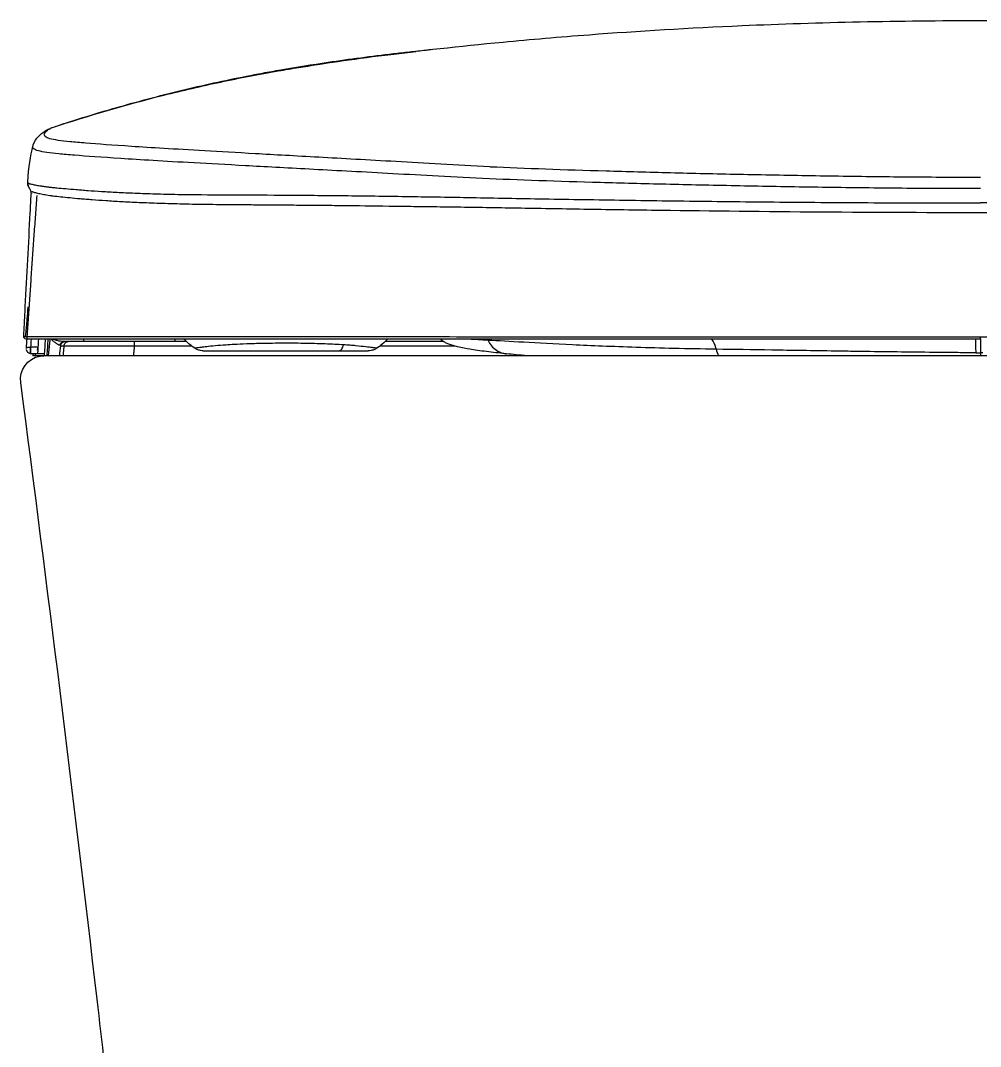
# Model space of a CAD drawing. Extents: x 2670 to 5532, y 31 to 2464.
# Drawn here: x 4189.3 to 4393, y 540.7 to 758.4 of the extents above; entities that cross this region are included whole.
import ezdxf

# ---------------------------------------------------------------- set-up
doc = ezdxf.new("R2010")
doc.units = 0
doc.header["$LTSCALE"] = 20
doc.header["$MEASUREMENT"] = 0
doc.layers.get('0').update_dxf_attribs({"linetype": 'CONTINUOUS'})

msp = doc.modelspace()

# ---------------------------------------------------------------- linework, layer by layer
for points, knots in [([(4248.33, 748.42), (4253.38, 749.24), (4259.45, 750.14), (4266.66, 751.06), (4273.87, 751.98), (4282.24, 752.92), (4291.75, 753.82), (4297.52, 754.37), (4303.65, 754.9), (4310.03, 755.38), (4320.37, 756.16), (4331.35, 756.82), (4342.43, 757.31), (4358.87, 758.02), (4375.91, 758.38), (4393.03, 758.38)], [10.983191, 10.983191, 10.983191, 10.983191, 46.423812, 46.423812, 46.423812, 81.762932, 81.762932, 81.762932, 103.163306, 103.163306, 103.163306, 138.018267, 138.018267, 138.018267, 189.496901, 189.496901, 189.496901, 189.496901]), ([(4248.33, 748.42), (4253.38, 749.24), (4259.45, 750.14), (4266.66, 751.06), (4273.87, 751.98), (4282.24, 752.92), (4291.75, 753.82), (4297.52, 754.37), (4303.65, 754.9), (4310.03, 755.38), (4320.37, 756.16), (4331.35, 756.82), (4342.43, 757.31), (4358.87, 758.02), (4375.91, 758.38), (4393.03, 758.38)], [10.983191, 10.983191, 10.983191, 10.983191, 46.423812, 46.423812, 46.423812, 81.762932, 81.762932, 81.762932, 103.163306, 103.163306, 103.163306, 138.018267, 138.018267, 138.018267, 189.496901, 189.496901, 189.496901, 189.496901]), ([(4393.03, 758.38), (4410.15, 758.38), (4427.19, 758.02), (4443.63, 757.31), (4454.71, 756.82), (4465.69, 756.16), (4476.03, 755.38), (4482.42, 754.9), (4488.55, 754.37), (4494.31, 753.82), (4503.82, 752.92), (4512.2, 751.98), (4519.4, 751.06), (4526.61, 750.14), (4532.67, 749.24), (4537.73, 748.42)], [1.988748, 1.988748, 1.988748, 1.988748, 53.467383, 53.467383, 53.467383, 88.322342, 88.322342, 88.322342, 109.722718, 109.722718, 109.722718, 145.061838, 145.061838, 145.061838, 180.494893, 180.494893, 180.494893, 180.494893]), ([(4393.03, 758.38), (4410.15, 758.38), (4427.19, 758.02), (4443.63, 757.31), (4454.71, 756.82), (4465.69, 756.16), (4476.03, 755.38), (4482.42, 754.9), (4488.55, 754.37), (4494.31, 753.82), (4503.82, 752.92), (4512.2, 751.98), (4519.4, 751.06), (4526.61, 750.14), (4532.67, 749.24), (4537.73, 748.42)], [1.988748, 1.988748, 1.988748, 1.988748, 53.467383, 53.467383, 53.467383, 88.322342, 88.322342, 88.322342, 109.722718, 109.722718, 109.722718, 145.061838, 145.061838, 145.061838, 180.494893, 180.494893, 180.494893, 180.494893]), ([(4196.85, 735.96), (4197.6, 736.2), (4198.34, 736.45), (4199.09, 736.68), (4201.41, 737.43), (4203.68, 738.14), (4206.03, 738.84), (4206.19, 738.88), (4206.35, 738.93), (4206.52, 738.98), (4208.62, 739.61), (4210.84, 740.24), (4212.97, 740.83), (4215.26, 741.46), (4217.57, 742.08), (4219.9, 742.67), (4222.22, 743.26), (4224.51, 743.81), (4226.84, 744.35), (4231.45, 745.41), (4236.09, 746.38), (4240.71, 747.23), (4241.99, 747.47), (4243.25, 747.7), (4244.53, 747.92), (4247.93, 748.51), (4251.19, 749.03), (4254.58, 749.53), (4259.25, 750.22), (4263.77, 750.81), (4268.45, 751.36), (4269.57, 751.49), (4270.7, 751.62), (4271.85, 751.74), (4273.01, 751.87), (4274.19, 752), (4275.38, 752.12), (4275.71, 752.16), (4276.05, 752.19), (4276.38, 752.23)], [2.440956, 2.440956, 2.440956, 2.440956, 4.883622, 4.883622, 4.883622, 12.447035, 12.447035, 12.447035, 12.978882, 12.978882, 12.978882, 19.909326, 19.909326, 19.909326, 27.251117, 27.251117, 27.251117, 34.505279, 34.505279, 34.505279, 48.936631, 48.936631, 48.936631, 52.903379, 52.903379, 52.903379, 63.390158, 63.390158, 63.390158, 77.885496, 77.885496, 77.885496, 81.423637, 81.423637, 81.423637, 85.096542, 85.096542, 85.096542, 86.123406, 86.123406, 86.123406, 86.123406]), ([(4196.85, 735.96), (4197.6, 736.2), (4198.34, 736.45), (4199.09, 736.68), (4201.41, 737.43), (4203.68, 738.14), (4206.03, 738.84), (4206.19, 738.88), (4206.35, 738.93), (4206.52, 738.98), (4208.62, 739.61), (4210.84, 740.24), (4212.97, 740.83), (4215.26, 741.46), (4217.57, 742.08), (4219.9, 742.67), (4222.22, 743.26), (4224.51, 743.81), (4226.84, 744.35), (4231.45, 745.41), (4236.09, 746.38), (4240.71, 747.23), (4241.99, 747.47), (4243.25, 747.7), (4244.53, 747.92), (4247.93, 748.51), (4251.19, 749.03), (4254.58, 749.53), (4259.25, 750.22), (4263.77, 750.81), (4268.45, 751.36), (4269.57, 751.49), (4270.7, 751.62), (4271.85, 751.74), (4273.01, 751.87), (4274.19, 752), (4275.38, 752.12), (4275.71, 752.16), (4276.05, 752.19), (4276.38, 752.23)], [2.440956, 2.440956, 2.440956, 2.440956, 4.883622, 4.883622, 4.883622, 12.447035, 12.447035, 12.447035, 12.978882, 12.978882, 12.978882, 19.909326, 19.909326, 19.909326, 27.251117, 27.251117, 27.251117, 34.505279, 34.505279, 34.505279, 48.936631, 48.936631, 48.936631, 52.903379, 52.903379, 52.903379, 63.390158, 63.390158, 63.390158, 77.885496, 77.885496, 77.885496, 81.423637, 81.423637, 81.423637, 85.096542, 85.096542, 85.096542, 86.123406, 86.123406, 86.123406, 86.123406]), ([(4195.9, 735.62), (4203.76, 738.22), (4215.66, 741.68), (4231.77, 745.41), (4241.35, 747.26), (4246.88, 748.19), (4248.33, 748.42)], [-199.392898, -199.392898, -199.392898, -199.392898, -174.468887, -162.006823, -149.54476, -145.146678, -145.146678, -145.146678, -145.146678]), ([(4195.9, 735.62), (4203.76, 738.22), (4215.66, 741.68), (4231.77, 745.41), (4241.35, 747.26), (4246.88, 748.19), (4248.33, 748.42)], [-199.392898, -199.392898, -199.392898, -199.392898, -174.468887, -162.006823, -149.54476, -145.146678, -145.146678, -145.146678, -145.146678]), ([(4191.97, 731.74), (4191.99, 731.83), (4192.01, 731.91), (4192.04, 731.99), (4192.26, 732.7), (4192.64, 733.29), (4193.11, 733.8), (4193.4, 734.11), (4193.71, 734.36), (4194.02, 734.59), (4194.22, 734.73), (4194.42, 734.87), (4194.64, 734.99), (4194.85, 735.12), (4195.06, 735.24), (4195.28, 735.36)], [5.065362, 5.065362, 5.065362, 5.065362, 7.459151, 7.459151, 7.459151, 26.847759, 26.847759, 26.847759, 39.896973, 39.896973, 39.896973, 47.979352, 47.979352, 47.979352, 56.054774, 56.054774, 56.054774, 56.054774]), ([(4191.97, 731.74), (4191.99, 731.83), (4192.01, 731.91), (4192.04, 731.99), (4192.26, 732.7), (4192.64, 733.29), (4193.11, 733.8), (4193.4, 734.11), (4193.71, 734.36), (4194.02, 734.59), (4194.22, 734.73), (4194.42, 734.87), (4194.64, 734.99), (4194.85, 735.12), (4195.06, 735.24), (4195.28, 735.36)], [5.065362, 5.065362, 5.065362, 5.065362, 7.459151, 7.459151, 7.459151, 26.847759, 26.847759, 26.847759, 39.896973, 39.896973, 39.896973, 47.979352, 47.979352, 47.979352, 56.054774, 56.054774, 56.054774, 56.054774]), ([(4190, 691.31), (4190, 691.35), (4190.01, 691.39), (4190.04, 691.94), (4190.06, 692.46), (4190.12, 693.54), (4190.15, 694.06), (4190.2, 694.98), (4190.22, 695.5), (4190.28, 696.62), (4190.31, 697.15), (4190.34, 697.67), (4190.69, 704.36), (4191.04, 710.99), (4191.38, 717.56), (4191.45, 718.94), (4191.52, 720.31), (4191.59, 721.66)], [0.959627, 0.959627, 0.959627, 0.959627, 1.075122, 1.075122, 2.606191, 2.606191, 4.303897, 4.303897, 5.936867, 5.936867, 7.378195, 7.378195, 7.378195, 27.294736, 27.294736, 27.294736, 31.387134, 31.387134, 31.387134, 31.387134]), ([(4190, 691.31), (4190, 691.35), (4190.01, 691.39), (4190.04, 691.94), (4190.06, 692.46), (4190.12, 693.54), (4190.15, 694.06), (4190.2, 694.98), (4190.22, 695.5), (4190.28, 696.62), (4190.31, 697.15), (4190.34, 697.67), (4190.69, 704.36), (4191.04, 710.99), (4191.38, 717.56), (4191.45, 718.94), (4191.52, 720.31), (4191.59, 721.66)], [0.959627, 0.959627, 0.959627, 0.959627, 1.075122, 1.075122, 2.606191, 2.606191, 4.303897, 4.303897, 5.936867, 5.936867, 7.378195, 7.378195, 7.378195, 27.294736, 27.294736, 27.294736, 31.387134, 31.387134, 31.387134, 31.387134]), ([(4191.6, 721.85), (4191.61, 721.93), (4191.6, 722.03), (4191.57, 722.12), (4191.55, 722.19), (4191.53, 722.24), (4191.5, 722.29)], [0.184528, 0.184528, 0.184528, 0.184528, 5.331761, 5.331761, 5.331761, 10.005541, 10.005541, 10.005541, 10.005541]), ([(4191.6, 721.85), (4191.61, 721.93), (4191.6, 722.03), (4191.57, 722.12), (4191.55, 722.19), (4191.53, 722.24), (4191.5, 722.29)], [0.184528, 0.184528, 0.184528, 0.184528, 5.331761, 5.331761, 5.331761, 10.005541, 10.005541, 10.005541, 10.005541]), ([(4190.33, 691.31), (4190.35, 691.31), (4190.42, 691.62), (4190.54, 692.71), (4190.66, 693.96), (4190.78, 695.42), (4190.87, 696.71), (4190.93, 697.63)], [-11.756934, -11.756934, -11.756934, -11.756934, -8.817701, -5.878467, -4.40885, -2.939234, 0, 0, 0, 0]), ([(4190.33, 691.31), (4190.35, 691.31), (4190.42, 691.62), (4190.54, 692.71), (4190.66, 693.96), (4190.78, 695.42), (4190.87, 696.71), (4190.93, 697.63)], [-11.756934, -11.756934, -11.756934, -11.756934, -8.817701, -5.878467, -4.40885, -2.939234, 0, 0, 0, 0]), ([(4191.13, 687.85), (4191.19, 687.82), (4191.3, 687.79), (4191.41, 687.77), (4191.45, 687.77)], [-0.4067177, -0.4067177, -0.4067177, -0.4067177, -0.2033589, -0.0675423, -0.0675423, -0.0675423, -0.0675423]), ([(4191.13, 687.85), (4191.19, 687.82), (4191.3, 687.79), (4191.41, 687.77), (4191.45, 687.77)], [-0.4067177, -0.4067177, -0.4067177, -0.4067177, -0.2033589, -0.0675423, -0.0675423, -0.0675423, -0.0675423]), ([(4189.36, 681.62), (4189.02, 684.22), (4190.78, 686.73), (4193.73, 687.24), (4193.99, 687.26), (4194.24, 687.27)], [0.0738314, 0.0738314, 0.0738314, 0.0738314, 0.9580494, 0.9580494, 1.0405963, 1.0405963, 1.0405963, 1.0405963]), ([(4189.36, 681.62), (4189.02, 684.22), (4190.78, 686.73), (4193.73, 687.24), (4193.99, 687.26), (4194.24, 687.27)], [0.0738314, 0.0738314, 0.0738314, 0.0738314, 0.9580494, 0.9580494, 1.0405963, 1.0405963, 1.0405963, 1.0405963]), ([(4230.87, 288.33), (4230.84, 288.73), (4230.81, 289.13), (4230.78, 289.54), (4229.86, 302.26), (4228.93, 314.42), (4228, 326.01), (4226.47, 345.12), (4224.91, 363.46), (4223.19, 382.46), (4222.03, 395.26), (4220.84, 407.79), (4219.65, 420.06), (4219.12, 425.49), (4218.61, 430.64), (4218.12, 435.52), (4216.06, 456.12), (4213.98, 475.88), (4211.69, 496.76), (4209.71, 514.84), (4207.7, 532.53), (4205.58, 550.73), (4200.52, 594.17), (4195.07, 638.19), (4189.36, 681.61)], [6.564402, 6.564402, 6.564402, 6.564402, 7.800965, 7.800965, 7.800965, 45.037635, 45.037635, 45.037635, 102.927698, 102.927698, 102.927698, 141.63271, 141.63271, 141.63271, 157.561522, 157.561522, 157.561522, 220.370851, 220.370851, 220.370851, 275.133736, 275.133736, 275.133736, 407.283306, 407.283306, 407.283306, 407.283306])]:
    msp.add_open_spline(points, degree=3, knots=knots)
at = {"lineweight": -3}
for points, knots in [([(4266.01, 750.97), (4266.85, 751.07), (4269.25, 751.35), (4271.66, 751.62), (4273.22, 751.78)], [72.14112, 72.14112, 72.14112, 72.14112, 74.693286, 79.437772, 79.437772, 79.437772, 79.437772]), ([(4288.94, 727.37), (4285.29, 727.54), (4278.36, 727.91), (4265.77, 728.64), (4252.13, 729.39), (4238.71, 730.14), (4228.06, 730.75), (4219.48, 731.25), (4210.41, 731.82), (4204.15, 732.28), (4199.71, 732.65), (4197.2, 732.96), (4195.38, 733.29), (4194.44, 733.75), (4194.27, 734.35), (4194.69, 734.89), (4195.38, 735.34), (4195.68, 735.51), (4195.85, 735.6)], [-468.189193, -468.189193, -468.189193, -468.189193, -452.070548, -435.951904, -403.714759, -371.477614, -339.240469, -307.003324, -274.766179, -210.29189, -178.054745, -145.8176, -113.580455, -81.34331, -49.106165, -16.86902, -8.809734, -0.750447, -0.750447, -0.750447, -0.750447]), ([(4195.03, 735.21), (4195.04, 735.21), (4195.13, 735.27), (4195.23, 735.33), (4195.33, 735.38)], [-0.9712881, -0.9712881, -0.9712881, -0.9712881, -0.9614169, -0.6192016, -0.6192016, -0.6192016, -0.6192016]), ([(4287.39, 724.87), (4283.67, 725.04), (4276.59, 725.41), (4263.91, 726.14), (4250.12, 726.86), (4236.59, 727.6), (4225.84, 728.18), (4217.2, 728.68), (4208.09, 729.26), (4201.76, 729.7), (4197.3, 730.08), (4194.79, 730.38), (4192.97, 730.71), (4192, 731.15), (4191.92, 731.54), (4191.97, 731.74)], [0, 0, 0, 0, 16.185145, 32.37029, 64.740435, 97.11058, 129.480725, 161.85087, 194.221016, 258.961306, 291.331451, 323.701596, 356.071742, 388.441887, 418.422484, 418.422484, 418.422484, 418.422484]), ([(4289.01, 727.37), (4296.39, 727.03), (4308.88, 726.61), (4327.12, 726.1), (4341.66, 725.77), (4357.04, 725.48), (4372.65, 725.26), (4384.71, 725.16), (4391.56, 725.15), (4393.03, 725.15)], [0, 0, 0, 0, 32.165183, 48.247775, 64.330368, 80.41296, 96.495553, 112.578146, 116.962933, 116.962933, 116.962933, 116.962933]), ([(4393.03, 722.71), (4391.54, 722.71), (4384.59, 722.72), (4372.34, 722.8), (4356.5, 723.02), (4340.9, 723.3), (4326.14, 723.63), (4307.62, 724.1), (4294.91, 724.54), (4287.39, 724.87)], [0, 0, 0, 0, 4.449722, 20.770482, 37.091242, 53.412003, 69.732763, 86.053524, 118.695042, 118.695042, 118.695042, 118.695042]), ([(4190.95, 723.93), (4191.03, 723.88), (4191.28, 723.76), (4191.83, 723.62), (4192.4, 723.5), (4192.89, 723.41), (4193.35, 723.34), (4193.74, 723.28), (4194.05, 723.23), (4194.37, 723.19), (4194.82, 723.13), (4195.42, 723.06), (4196.19, 722.97), (4197.31, 722.85), (4198.25, 722.78), (4198.93, 722.72)], [-128.314173, -128.314173, -128.314173, -128.314173, -109.974038, -91.633902, -82.463834, -73.293766, -64.123698, -59.538664, -54.95363, -50.368596, -45.783562, -36.613494, -27.443426, -18.273358, 0, 0, 0, 0]), ([(4198.93, 722.72), (4199.61, 722.65), (4200.71, 722.56), (4202.34, 722.43), (4204.08, 722.29), (4206.47, 722.14), (4209.75, 721.95), (4212.91, 721.79), (4215.04, 721.72), (4215.8, 721.69)], [0, 0, 0, 0, 18.424856, 27.603862, 36.782869, 55.140882, 73.498895, 91.856908, 101.576579, 101.576579, 101.576579, 101.576579]), ([(4281.29, 718.78), (4279.33, 718.8), (4275.52, 718.85), (4268.28, 718.95), (4261.56, 719.04), (4255.36, 719.11), (4250.96, 719.15), (4246.8, 719.18), (4242.88, 719.21), (4239.18, 719.24), (4234.55, 719.27), (4229.26, 719.32), (4223.65, 719.42), (4219.55, 719.54), (4216.57, 719.65), (4213.79, 719.76), (4210.65, 719.92), (4207.36, 720.12), (4204.95, 720.29), (4203.21, 720.43), (4200.75, 720.64), (4198.38, 720.87), (4196.48, 721.09), (4195.52, 721.22), (4194.86, 721.32), (4194.25, 721.43), (4193.69, 721.53), (4193.19, 721.64), (4192.75, 721.75), (4192.38, 721.86), (4192.07, 721.96), (4191.86, 722.03), (4191.77, 722.08), (4191.74, 722.1)], [-454.609363, -454.609363, -454.609363, -454.609363, -445.447161, -436.284959, -417.960555, -408.798352, -399.63615, -390.473948, -381.311746, -372.149544, -362.987342, -344.662938, -326.338534, -308.01413, -298.851928, -289.689725, -271.365321, -253.040917, -234.716513, -225.554311, -216.392109, -179.743301, -161.418896, -152.256694, -143.094492, -133.93229, -124.770088, -115.607886, -106.445684, -97.283482, -88.12128, -78.959078, -74.377977, -74.377977, -74.377977, -74.377977]), ([(4215.8, 721.69), (4216.48, 721.67), (4218.64, 721.6), (4221.01, 721.54), (4222.71, 721.5)], [-26.599572, -26.599572, -26.599572, -26.599572, -17.949478, 0, 0, 0, 0]), ([(4517.24, 721.11), (4515.48, 721.09), (4511.86, 721.03), (4506.13, 720.94), (4500.02, 720.86), (4493.49, 720.74), (4486.57, 720.62), (4476.87, 720.46), (4463.92, 720.26), (4447.23, 720.04), (4429.65, 719.86), (4411.42, 719.77), (4399.16, 719.72), (4393.03, 719.72)], [0, 0, 0, 0, 9.257299, 18.514598, 27.771898, 37.029197, 46.286496, 55.543795, 74.058393, 92.572992, 111.08759, 129.602188, 148.11676, 148.11676, 148.11676, 148.11676]), ([(4393.03, 717.6), (4380.87, 717.6), (4356.56, 717.7), (4328.19, 718.03), (4307.69, 718.34), (4293.61, 718.57), (4285.21, 718.73), (4281.29, 718.78)], [-128.225926, -128.225926, -128.225926, -128.225926, -91.589947, -54.953968, -36.635979, -18.317989, 0, 0, 0, 0]), ([(4504.77, 718.78), (4500.85, 718.73), (4492.44, 718.57), (4478.37, 718.34), (4465.55, 718.15), (4454.74, 718.01), (4443.63, 717.87), (4429.18, 717.73), (4411.25, 717.62), (4399.12, 717.6), (4393.03, 717.6)], [-127.86891, -127.86891, -127.86891, -127.86891, -109.601923, -91.334936, -73.067949, -63.934455, -54.800961, -36.533974, -18.266987, 0, 0, 0, 0]), ([(4190.5, 690.79), (4190.41, 690.84), (4190.24, 690.92), (4190.07, 691.05), (4189.99, 691.18), (4190, 691.31)], [0.0148805, 0.0148805, 0.0148805, 0.0148805, 0.3643493, 0.3643493, 0.8015461, 0.8015461, 0.8015461, 0.8015461]), ([(4393.03, 691.21), (4387.07, 691.21), (4375.25, 691.18), (4357.77, 691.2), (4340.71, 691.2), (4327.32, 691.21), (4317.04, 691.22), (4309.55, 691.22), (4303.6, 691.23), (4299.04, 691.23), (4294.61, 691.23), (4289.28, 691.23), (4281.21, 691.24), (4274.7, 691.25), (4269.47, 691.25), (4266.07, 691.25), (4260.35, 691.26), (4252.85, 691.26), (4244.7, 691.27), (4237.37, 691.27), (4230.84, 691.28), (4223.22, 691.28), (4215.33, 691.29), (4208.03, 691.3), (4203.34, 691.3), (4200.18, 691.3), (4197.41, 691.3), (4194.62, 691.31), (4192.12, 691.31), (4190.75, 691.31), (4190.18, 691.31), (4190.05, 691.31), (4190.02, 691.31)], [0, 0, 0, 0, 17.515687, 35.031373, 52.54706, 70.062747, 78.82059, 87.578433, 96.336277, 100.715198, 105.09412, 113.851963, 122.609806, 140.125493, 144.504415, 148.883336, 157.64118, 175.156866, 192.672553, 210.18824, 227.703926, 245.219613, 280.250986, 315.28236, 350.313733, 367.829419, 385.345106, 420.376479, 455.407853, 490.439226, 507.954913, 525.470599, 525.470599, 525.470599, 525.470599]), ([(4393.03, 690.78), (4387.09, 690.78), (4375.31, 690.78), (4357.89, 690.78), (4340.89, 690.78), (4327.54, 690.78), (4317.3, 690.78), (4309.84, 690.78), (4303.91, 690.78), (4299.36, 690.78), (4294.94, 690.78), (4289.63, 690.78), (4281.58, 690.78), (4275.1, 690.78), (4269.88, 690.78), (4266.48, 690.78), (4260.77, 690.78), (4253.28, 690.78), (4245.15, 690.78), (4237.83, 690.78), (4231.31, 690.78), (4223.7, 690.78), (4215.82, 690.78), (4208.52, 690.78), (4203.83, 690.78), (4200.67, 690.78), (4197.91, 690.78), (4195.12, 690.78), (4192.61, 690.78), (4191.25, 690.78), (4190.68, 690.78), (4190.55, 690.78), (4190.52, 690.78)], [-559.688319, -559.688319, -559.688319, -559.688319, -542.19806, -524.7078, -507.21754, -489.72728, -480.98215, -472.23702, -463.49189, -459.119325, -454.74676, -446.00163, -437.2565, -419.76624, -415.393675, -411.02111, -402.27598, -384.78572, -367.29546, -349.8052, -332.31494, -314.82468, -279.84416, -244.86364, -209.88312, -192.39286, -174.9026, -139.92208, -104.94156, -69.96104, -52.47078, -34.98052, -34.98052, -34.98052, -34.98052]), ([(4195.81, 690.78), (4195.93, 690.67), (4196.15, 690.47), (4196.46, 690.22), (4196.73, 690.02), (4196.99, 689.85), (4197.33, 689.66), (4197.56, 689.57), (4197.71, 689.56)], [-2.791081, -2.791081, -2.791081, -2.791081, -2.260469, -1.883725, -1.50698, -1.130235, -0.75349, 0, 0, 0, 0]), ([(4198.45, 690.27), (4198.25, 690.27), (4197.93, 690.3), (4197.47, 690.39), (4197.12, 690.47), (4196.76, 690.57), (4196.41, 690.68), (4196.18, 690.75), (4196.07, 690.78)], [-3.072131, -3.072131, -3.072131, -3.072131, -2.304099, -1.920082, -1.536066, -1.152049, -0.768033, -0.442815, -0.442815, -0.442815, -0.442815]), ([(4197.85, 689.37), (4197.86, 689.49), (4197.9, 689.61), (4197.95, 689.71), (4198, 689.82), (4198.08, 689.93), (4198.18, 690.01), (4198.27, 690.1), (4198.39, 690.17), (4198.51, 690.21), (4198.81, 690.32), (4198.86, 690.3), (4198.86, 690.29)], [0.299252, 0.299252, 0.299252, 0.299252, 0.662794, 0.662794, 0.662794, 1.051004, 1.051004, 1.051004, 1.438591, 1.438591, 1.438591, 2.659452, 2.659452, 2.659452, 2.659452]), ([(4198.52, 689.37), (4198.54, 689.48), (4198.6, 689.72), (4198.84, 690.04), (4199.18, 690.23), (4199.41, 690.27), (4199.52, 690.27)], [0, 0, 0, 0, 0.372969, 0.750048, 1.127127, 1.487658, 1.487658, 1.487658, 1.487658]), ([(4198.84, 690.16), (4198.87, 690.17), (4198.94, 690.2), (4199.01, 690.22), (4199.05, 690.23)], [-0.4888999, -0.4888999, -0.4888999, -0.4888999, -0.3754176, -0.2597428, -0.2597428, -0.2597428, -0.2597428]), ([(4202.75, 690.35), (4202.75, 690.4), (4202.75, 690.54), (4202.75, 690.73), (4202.75, 690.83)], [-0.827842, -0.827842, -0.827842, -0.827842, -0.413921, -0.1053979, -0.1053979, -0.1053979, -0.1053979]), ([(4226.22, 688.92), (4226.17, 688.95), (4226.13, 688.98), (4226.09, 689.01), (4225.66, 689.33), (4225.24, 689.66), (4224.84, 690.01), (4224.64, 690.19), (4224.44, 690.37), (4224.25, 690.55), (4224.17, 690.63), (4224.08, 690.71), (4224, 690.78)], [46.220633, 46.220633, 46.220633, 46.220633, 46.38513, 46.38513, 46.38513, 47.980544, 47.980544, 47.980544, 48.78, 48.78, 48.78, 49.122849, 49.122849, 49.122849, 49.122849]), ([(4267.27, 690.81), (4267.18, 690.72), (4267.09, 690.63), (4267, 690.55), (4266.8, 690.37), (4266.6, 690.19), (4266.4, 690.01), (4266, 689.66), (4265.59, 689.33), (4265.16, 689.01), (4265.11, 688.98), (4265.07, 688.95), (4265.02, 688.91)], [2.20686, 2.20686, 2.20686, 2.20686, 2.585601, 2.585601, 2.585601, 3.385057, 3.385057, 3.385057, 4.980473, 4.980473, 4.980473, 5.153859, 5.153859, 5.153859, 5.153859]), ([(4292.32, 687.69), (4290.85, 687.84), (4289.47, 687.99), (4288.2, 688.15), (4286.89, 688.31), (4285.71, 688.47), (4284.64, 688.64), (4283.38, 688.84), (4280.69, 689.39), (4279.5, 690.03), (4279.28, 690.14), (4279.03, 690.29), (4278.74, 690.5), (4278.63, 690.59), (4278.51, 690.68), (4278.39, 690.78)], [1.947037, 1.947037, 1.947037, 1.947037, 19.330967, 19.330967, 19.330967, 37.261569, 37.261569, 37.261569, 69.959634, 69.959634, 69.959634, 73.42152, 73.42152, 73.42152, 74.713979, 74.713979, 74.713979, 74.713979]), ([(4288.54, 690.53), (4287.07, 690.6), (4285.66, 690.69), (4284.37, 690.78), (4284.33, 690.78)], [-145.686, -145.686, -145.686, -145.686, -127.475249, -126.895426, -126.895426, -126.895426, -126.895426]), ([(4336.95, 688.64), (4330.75, 688.73), (4322.23, 688.94), (4312.69, 689.29), (4304.23, 689.67), (4295.67, 690.14), (4290.67, 690.43), (4288.54, 690.53)], [-105.966432, -105.966432, -105.966432, -105.966432, -79.474825, -66.229021, -52.983217, -26.491608, 0, 0, 0, 0]), ([(4288.54, 690.53), (4288.72, 690.12), (4289.21, 689.33), (4290.29, 688.36), (4291.43, 687.84), (4292.16, 687.7), (4292.43, 687.68)], [-5.748688, -5.748688, -5.748688, -5.748688, -4.311553, -2.874241, -1.436928, -0.552323, -0.552323, -0.552323, -0.552323]), ([(4336.95, 688.64), (4336.93, 688.74), (4336.72, 689.5), (4336.4, 690.23), (4336.05, 690.78)], [-7.812452, -7.812452, -7.812452, -7.812452, -7.487739, -5.319346, -5.319346, -5.319346, -5.319346]), ([(4391.96, 690.78), (4391.96, 690.74), (4391.98, 689.96), (4392, 688.95), (4392.01, 687.95), (4392.01, 687.88)], [-3.465353, -3.465353, -3.465353, -3.465353, -3.254548, -0.222978, 0, 0, 0, 0]), ([(4596.04, 691.31), (4596.01, 691.31), (4595.88, 691.31), (4595.31, 691.31), (4593.94, 691.31), (4591.44, 691.31), (4588.65, 691.3), (4585.88, 691.3), (4582.72, 691.3), (4578.03, 691.3), (4570.73, 691.29), (4562.84, 691.28), (4555.22, 691.28), (4548.69, 691.27), (4541.36, 691.27), (4533.21, 691.26), (4525.71, 691.26), (4519.99, 691.25), (4516.59, 691.25), (4511.36, 691.25), (4504.85, 691.24), (4496.78, 691.23), (4491.45, 691.23), (4487.02, 691.23), (4482.46, 691.23), (4476.51, 691.22), (4469.02, 691.22), (4458.74, 691.21), (4445.35, 691.2), (4428.29, 691.2), (4410.81, 691.18), (4398.99, 691.21), (4393.03, 691.21)], [35.031371, 35.031371, 35.031371, 35.031371, 52.547056, 70.062742, 105.094113, 140.125484, 175.156854, 192.67254, 210.188225, 245.219596, 280.250967, 315.282338, 332.798023, 350.313709, 367.829394, 385.34508, 402.860765, 411.618608, 415.997529, 420.376451, 437.892136, 446.649979, 455.407821, 459.786743, 464.165664, 472.923507, 481.68135, 490.439192, 507.954878, 525.470563, 542.986249, 560.501934, 560.501934, 560.501934, 560.501934]), ([(4393.03, 690.83), (4393.03, 690.54), (4393.03, 689.65), (4393.03, 688.59), (4393.03, 687.87)], [5.763565, 5.763565, 5.763565, 5.763565, 6.967525, 9.279989, 9.279989, 9.279989, 9.279989]), ([(4190.53, 688.62), (4190.54, 688.58), (4190.55, 688.52), (4190.58, 688.42), (4190.62, 688.33), (4190.67, 688.24), (4190.73, 688.15), (4190.79, 688.08), (4190.87, 688.01), (4190.96, 687.94), (4191.03, 687.89), (4191.07, 687.87)], [-1.4235121, -1.4235121, -1.4235121, -1.4235121, -1.3218327, -1.2201532, -1.1184738, -1.0167944, -0.9151149, -0.8134355, -0.7117561, -0.6100766, -0.4652405, -0.4652405, -0.4652405, -0.4652405]), ([(4191.48, 687.88), (4191.48, 687.92), (4191.46, 688.01), (4191.45, 688.19), (4191.43, 688.4), (4191.42, 688.64), (4191.42, 688.84), (4191.42, 688.95), (4191.42, 688.99)], [0.481091, 0.481091, 0.481091, 0.481091, 0.721636, 0.962182, 1.202727, 1.443272, 1.683818, 1.80409, 1.80409, 1.80409, 1.80409]), ([(4198.52, 689.37), (4198.56, 689.38), (4198.74, 689.38), (4199.25, 689.39), (4199.77, 689.39), (4200.42, 689.39), (4201.19, 689.39), (4202.06, 689.39), (4203.38, 689.39), (4205.26, 689.39), (4208.67, 689.37), (4211.54, 689.36), (4213.48, 689.34)], [-23.101104, -23.101104, -23.101104, -23.101104, -20.213466, -18.769647, -17.325828, -15.882009, -14.43819, -12.994371, -11.550552, -8.662914, -5.775276, 0, 0, 0, 0]), ([(4228.01, 688.34), (4227.98, 688.34), (4227.86, 688.32), (4227.53, 688.37), (4227.37, 688.4), (4227.22, 688.43), (4227.07, 688.48), (4226.91, 688.53), (4226.77, 688.59), (4226.62, 688.67), (4226.48, 688.74), (4226.35, 688.82), (4226.22, 688.92)], [33.138551, 33.138551, 33.138551, 33.138551, 34.180168, 34.180168, 34.180168, 34.659122, 34.659122, 34.659122, 35.138167, 35.138167, 35.138167, 35.615, 35.615, 35.615, 35.615]), ([(4256.93, 688.34), (4257.02, 688.34), (4257.21, 688.39), (4257.49, 688.66), (4257.72, 689.09), (4257.85, 689.45), (4257.9, 689.65)], [0, 0, 0, 0, 0.732459, 1.468465, 2.204471, 2.933448, 2.933448, 2.933448, 2.933448]), ([(4256.93, 688.34), (4257.35, 688.34), (4258.1, 688.34), (4258.82, 688.34), (4259.15, 688.34)], [0, 0, 0, 0, 1.347708, 2.486106, 2.486106, 2.486106, 2.486106]), ([(4257.9, 689.65), (4258.36, 689.62), (4259.19, 689.56), (4260, 689.49), (4260.36, 689.46)], [0, 0, 0, 0, 1.540626, 2.842022, 2.842022, 2.842022, 2.842022]), ([(4265.02, 688.91), (4264.89, 688.82), (4264.76, 688.74), (4264.62, 688.67), (4264.48, 688.59), (4264.33, 688.53), (4264.18, 688.48), (4264.03, 688.43), (4263.88, 688.4), (4263.72, 688.37), (4263.05, 688.27), (4263.27, 688.33), (4263.18, 688.34)], [0.255749, 0.255749, 0.255749, 0.255749, 0.723729, 0.723729, 0.723729, 1.201682, 1.201682, 1.201682, 1.679697, 1.679697, 1.679697, 3.269988, 3.269988, 3.269988, 3.269988]), ([(4392.01, 687.88), (4391.08, 687.89), (4389.5, 687.91), (4387.22, 687.93), (4383.18, 687.97), (4377.23, 688.04), (4370.85, 688.12), (4365.89, 688.19), (4361, 688.26), (4355.18, 688.36), (4346.5, 688.5), (4340.63, 688.59), (4336.95, 688.64)], [-62.968432, -62.968432, -62.968432, -62.968432, -60.257995, -58.249396, -56.240796, -48.206397, -40.171997, -36.154798, -32.137598, -24.103199, -16.0688, 0, 0, 0, 0]), ([(4591.75, 687.27), (4591.74, 687.27), (4591.62, 687.27), (4590.91, 687.27), (4589.41, 687.27), (4587.59, 687.27), (4586.55, 687.27), (4585.28, 687.27), (4583.3, 687.27), (4580.3, 687.27), (4574.28, 687.27), (4565.92, 687.27), (4554.12, 687.27), (4543.2, 687.27), (4529.95, 687.27), (4516.76, 687.27), (4504.87, 687.27), (4492.1, 687.27), (4473.74, 687.27), (4452.67, 687.27), (4434.44, 687.27), (4416.39, 687.27), (4393.1, 687.27), (4369.81, 687.27), (4351.77, 687.27), (4333.5, 687.27), (4312.46, 687.27), (4290.51, 687.27), (4265.83, 687.27), (4241.75, 687.27), (4222.29, 687.27), (4209.73, 687.27), (4203.21, 687.27), (4199.55, 687.27), (4196.9, 687.27), (4195.26, 687.27), (4194.64, 687.27), (4194.52, 687.27)], [111.208618, 111.208618, 111.208618, 111.208618, 127.946458, 153.053218, 203.395894, 215.966593, 228.537292, 242.912682, 257.288071, 287.155333, 317.022594, 375.113359, 404.03177, 432.95018, 461.723063, 490.495946, 504.798469, 519.100992, 547.394748, 578.032305, 591.982673, 605.945673, 633.942154, 661.939213, 675.902753, 689.852212, 720.493932, 748.789884, 777.391691, 834.932115, 892.778984, 950.860717, 1010.597287, 1039.351213, 1064.493945, 1114.829634, 1135.735268, 1135.735268, 1135.735268, 1135.735268])]:
    msp.add_open_spline(points, degree=3, knots=knots, dxfattribs=at)
for points, degree in [([(4196.15, 735.73), (4196.16, 735.73), (4196.17, 735.73), (4196.18, 735.72)], 3), ([(4190.86, 724.03), (4190.88, 724), (4190.91, 723.95), (4190.95, 723.93)], 3), ([(4191.24, 722.82), (4191.04, 723.15), (4190.94, 723.55), (4190.95, 723.93)], 3), ([(4191.61, 721.79), (4191.62, 721.75), (4191.64, 721.72), (4191.67, 721.68)], 3), ([(4222.71, 721.5), (4225.93, 721.44), (4232.84, 721.41), (4244.49, 721.36), (4257.14, 721.26), (4270.28, 721.08), (4278.99, 720.94), (4283.33, 720.86)], 3), ([(4283.33, 720.86), (4288.07, 720.78), (4298.21, 720.58), (4315.12, 720.31), (4333.45, 720.04), (4352.83, 719.84), (4372.9, 719.71), (4386.28, 719.7), (4393.03, 719.72)], 3), ([(4191.52, 689.1), (4191.56, 689.66), (4191.59, 690.22), (4191.63, 690.78)], 3), ([(4193.12, 690.78), (4193.08, 690.22), (4193.04, 689.66), (4193.01, 689.1)], 3), ([(4194.41, 687.3), (4194.49, 688.46), (4194.56, 689.62), (4194.64, 690.78)], 3), ([(4195.13, 690.8), (4195.05, 689.62), (4194.98, 688.45), (4194.9, 687.27)], 3), ([(4195.26, 687.27), (4195.44, 689.03), (4195.63, 690.78)], 2), ([(4197.71, 689.56), (4197.76, 689.75), (4197.95, 690.13), (4198.3, 690.27), (4198.45, 690.27)], 3), ([(4198.73, 690.27), (4198.64, 690.27), (4198.55, 690.27), (4198.45, 690.27)], 3), ([(4198.86, 690.27), (4198.86, 690.27), (4198.85, 690.27), (4198.85, 690.27)], 3), ([(4199.52, 690.27), (4199.13, 690.27), (4198.91, 690.27), (4198.87, 690.27)], 3), ([(4213.48, 690.27), (4212.25, 690.27), (4209.89, 690.27), (4206.56, 690.27), (4203.66, 690.27), (4201.41, 690.27), (4199.94, 690.27), (4199.56, 690.27), (4199.52, 690.27)], 3), ([(4224.56, 690.27), (4219.02, 690.27), (4213.48, 690.27)], 2), ([(4226.3, 688.92), (4226.36, 688.92), (4226.57, 688.96), (4227.01, 689.02), (4227.66, 689.11), (4228.72, 689.24), (4230.48, 689.44), (4233.02, 689.63), (4234.57, 689.72), (4237.17, 689.84), (4240.71, 689.95), (4244.87, 689.99), (4249.35, 689.97), (4254.07, 689.86), (4256.68, 689.71), (4257.9, 689.65)], 3), ([(4279.09, 690.27), (4272.89, 690.27), (4266.7, 690.27)], 2), ([(4288.54, 690.53), (4288.52, 690.58), (4288.49, 690.63), (4288.47, 690.69)], 3), ([(4393.03, 690.78), (4393.03, 690.78), (4393.03, 691), (4393.03, 691.21)], 3), ([(4190.55, 688.9), (4190.57, 688.93), (4190.63, 688.97), (4190.77, 689.04), (4190.95, 689.08), (4191.18, 689.1), (4191.34, 689.11), (4191.42, 689.11)], 3), ([(4193.01, 689.1), (4192.26, 689.1), (4191.52, 689.1)], 2), ([(4192.92, 689.11), (4192.9, 688.88), (4192.88, 688.66), (4192.87, 688.43)], 3), ([(4193.01, 689.1), (4193, 689.01), (4192.99, 688.83), (4192.98, 688.56), (4192.97, 688.3), (4192.96, 688.08), (4192.96, 687.9), (4192.96, 687.83), (4192.96, 687.8)], 3), ([(4197.65, 687.27), (4197.71, 687.97), (4197.78, 688.67), (4197.85, 689.37)], 3), ([(4197.71, 689.56), (4197.78, 689.55), (4197.85, 689.55), (4197.91, 689.54)], 3), ([(4197.86, 689.37), (4197.9, 689.37), (4198.13, 689.37), (4198.52, 689.37)], 3), ([(4198.52, 689.37), (4198.5, 689.14), (4198.45, 688.67), (4198.38, 687.97), (4198.33, 687.5), (4198.31, 687.27)], 3), ([(4213.48, 689.34), (4213.37, 688.31), (4213.27, 687.27)], 2), ([(4213.48, 689.34), (4219.58, 689.34), (4225.68, 689.34)], 2), ([(4228.04, 688.34), (4228.09, 688.34), (4228.28, 688.34), (4228.71, 688.34), (4229.92, 688.34), (4230.66, 688.34), (4231.71, 688.34), (4234.29, 688.34), (4236.24, 688.34), (4237.89, 688.34), (4240.28, 688.34), (4241.73, 688.34), (4243.33, 688.34), (4245.24, 688.34), (4247.03, 688.34), (4249.03, 688.34), (4251.06, 688.34), (4252.6, 688.34), (4255, 688.34), (4256.29, 688.34), (4256.93, 688.34)], 3), ([(4259.15, 688.34), (4259.43, 688.34), (4259.95, 688.34), (4260.63, 688.34), (4261.23, 688.34), (4261.73, 688.34), (4262.12, 688.34), (4262.44, 688.34), (4262.69, 688.34), (4262.9, 688.34), (4263.03, 688.34), (4263.07, 688.34)], 3), ([(4260.36, 689.46), (4261.28, 689.36), (4262.77, 689.21), (4263.9, 689.06), (4264.69, 688.96), (4264.95, 688.92), (4265, 688.91)], 3), ([(4263.13, 688.34), (4263.12, 688.34), (4263.09, 688.34), (4263.07, 688.34)], 3), ([(4265.62, 689.34), (4273.53, 689.34), (4281.43, 689.34)], 2), ([(4336.95, 688.64), (4337.06, 688.18), (4337.22, 687.72), (4337.43, 687.29)], 3), ([(4392.01, 687.88), (4392.35, 687.88), (4392.69, 687.88), (4393.03, 687.87)], 3), ([(4393.55, 687.88), (4393.41, 687.88), (4393.28, 687.88), (4393.03, 687.87)], 3), ([(4393.03, 687.87), (4393.03, 687.67), (4393.03, 687.47), (4393.03, 687.27)], 3), ([(4192.44, 687.77), (4192.43, 687.6), (4192.41, 687.43), (4192.4, 687.27)], 3), ([(4194.34, 687.27), (4193.37, 687.27), (4192.4, 687.27)], 2), ([(4192.97, 687.77), (4193.07, 687.77), (4193.3, 687.77), (4193.75, 687.77), (4194.12, 687.77), (4194.32, 687.77)], 3), ([(4194.52, 687.27), (4194.45, 687.27), (4194.39, 687.27), (4194.36, 687.27)], 3), ([(4296.84, 687.27), (4295.23, 687.4), (4293.77, 687.54), (4292.43, 687.68)], 3)]:
    msp.add_open_spline(points, degree=degree, dxfattribs=at)
for points, degree in [([(4195.93, 735.65), (4195.9, 735.64), (4195.87, 735.63), (4195.85, 735.61)], 3), ([(4195.93, 735.65), (4195.9, 735.64), (4195.87, 735.63), (4195.85, 735.61)], 3), ([(4190.84, 724.12), (4190.99, 727.31), (4191.45, 729.72), (4191.96, 731.71)], 3), ([(4190.84, 724.12), (4190.99, 727.31), (4191.45, 729.72), (4191.96, 731.71)], 3), ([(4191.12, 722.94), (4190.94, 723.25), (4190.82, 723.63), (4190.84, 724.08)], 3), ([(4191.12, 722.94), (4190.94, 723.25), (4190.82, 723.63), (4190.84, 724.08)], 3), ([(4191.5, 722.28), (4191.4, 722.46), (4191.3, 722.64), (4191.19, 722.83)], 3), ([(4191.5, 722.28), (4191.4, 722.46), (4191.3, 722.64), (4191.19, 722.83)], 3), ([(4191.6, 721.75), (4191.6, 721.75), (4191.6, 721.76), (4191.6, 721.77)], 3), ([(4191.6, 721.75), (4191.6, 721.75), (4191.6, 721.76), (4191.6, 721.77)], 3), ([(4190.83, 690.78), (4190.73, 690.78), (4190.63, 690.83), (4190.54, 690.9)], 3), ([(4190.83, 690.78), (4190.73, 690.78), (4190.63, 690.83), (4190.54, 690.9)], 3), ([(4191.52, 687.77), (4192.25, 687.77), (4192.97, 687.77)], 2), ([(4191.52, 687.77), (4192.25, 687.77), (4192.97, 687.77)], 2), ([(4191.96, 687.77), (4191.94, 687.6), (4191.93, 687.43), (4191.91, 687.27)], 3), ([(4191.96, 687.77), (4191.94, 687.6), (4191.93, 687.43), (4191.91, 687.27)], 3), ([(4192.4, 687.27), (4192.3, 687.27), (4192.14, 687.27), (4192.01, 687.27), (4191.97, 687.27)], 3), ([(4192.4, 687.27), (4192.3, 687.27), (4192.14, 687.27), (4192.01, 687.27), (4191.97, 687.27)], 3)]:
    msp.add_open_spline(points, degree=degree)
msp.add_rational_spline([(4192.76, 721.23), (4191.59, 705.03), (4190.52, 688.83)], [1, 0.999995039662, 1], degree=2)
msp.add_rational_spline([(4192.76, 721.23), (4191.59, 705.03), (4190.52, 688.83)], [1, 0.999995039662, 1], degree=2)
for points, weights in [([(4213.48, 689.34), (4213.48, 690.27), (4213.48, 690.27)], [1, 0.732947121308, 1]), ([(4222.14, 690.27), (4222.14, 690.28), (4222.14, 690.78)], [1, 0.851592564233, 0.958754221999]), ([(4191.42, 689.11), (4191.47, 689.1), (4191.52, 689.1)], [1, 0.998775248404, 1])]:
    msp.add_rational_spline(points, weights, degree=2, dxfattribs=at)
msp.add_rational_spline([(4191.52, 687.77), (4191.52, 687.77), (4191.52, 688.19), (4191.52, 688.61), (4191.52, 689.1)], [1, 0.887899759982, 1, 0.887899759982, 1], degree=2, knots=[0, 0, 0, 0.956069, 0.956069, 1.912139, 1.912139, 1.912139], dxfattribs=at)

doc.saveas('drawing.dxf')
